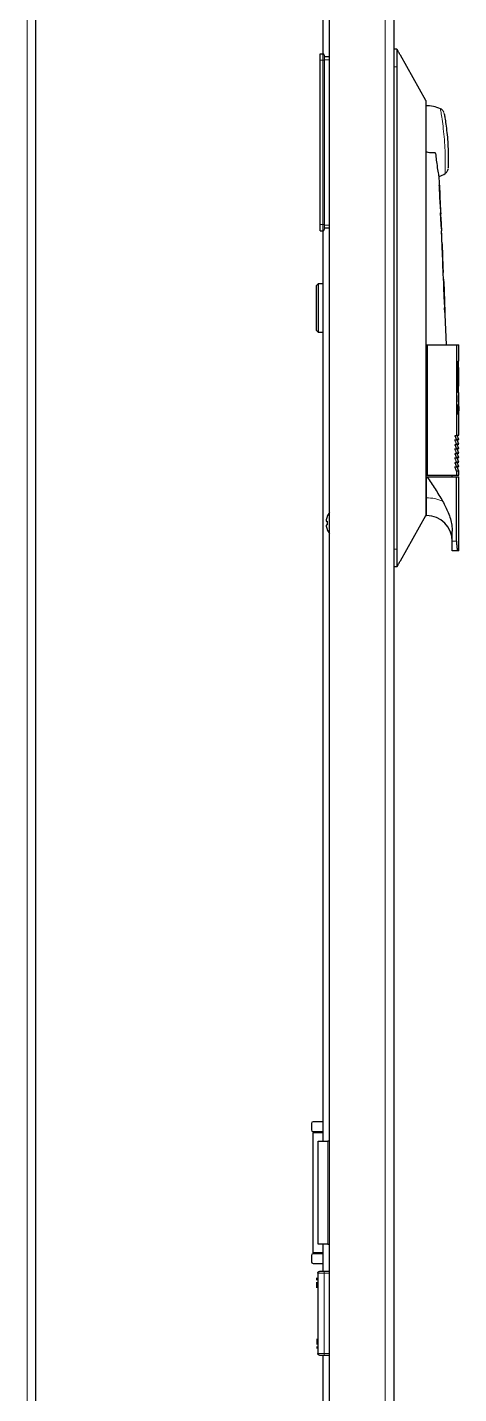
# Model space of a CAD drawing. Header units: millimetres. Extents: x -52 to 1183, y -1011 to 1043.
# Drawn here: x 403.4 to 537.5, y -335.6 to 89.1 of the extents above; entities that cross this region are included whole.
import ezdxf

# ---------------------------------------------------------------- set-up
doc = ezdxf.new("R2010")
doc.units = ezdxf.units.MM

msp = doc.modelspace()

# ---------------------------------------------------------------- linework, layer by layer
at = {"color": 7, "linetype": 'Continuous', "lineweight": 25}
for p, q in [((405.95, -875.63), (405.95, 879.37)), ((497.27, -875.63), (497.27, 879.37)), ((517.27, 876.77), (517.27, 79.37)), ((495.27, 260.87), (495.27, 80.87)), ((494.37, 78.87), (494.37, 80.87)), ((494.37, 80.87), (495.27, 80.87)), ((518.27, 82.37), (517.27, 82.37)), ((494.37, 27.87), (494.37, 78.87)), ((495.67, 80.47), (495.67, 78.87)), ((495.67, 80.07), (497.27, 80.07)), ((495.67, 78.87), (495.67, 27.87)), ((517.27, 79.37), (517.27, 76.87)), ((517.27, 76.87), (517.27, -73.13)), ((518.27, 76.87), (518.27, -73.13)), ((527.27, 66.37), (519.35, 80.46)), ((527.27, 66.37), (527.27, 60.9)), ((527.27, 60.9), (527.27, 53.37)), ((527.27, 53.37), (527.27, -49.63)), ((531.79, 33.7), (531.39, 42.89)), ((534.21, 45.31), (534.22, 45.49)), ((531.51, 39.67), (531.46, 40.05)), ((531.52, 39.67), (531.47, 40.05)), ((531.47, 40.05), (531.59, 36.89)), ((531.52, 39.38), (531.51, 39.67)), ((531.52, 39.67), (531.51, 39.67)), ((531.53, 39.38), (531.52, 39.67)), ((531.53, 39.38), (531.52, 39.38)), ((531.88, 31.61), (531.78, 33.7)), ((531.79, 33.69), (531.78, 33.69)), ((532.06, 27.7), (531.83, 31.5)), ((532.04, 28.1), (531.9, 31.19)), ((531.9, 29.8), (532.14, 25.81)), ((494.37, 25.87), (494.37, 27.87)), ((494.37, 25.87), (495.27, 25.87)), ((495.27, 25.87), (495.27, -257.13)), ((495.67, 27.87), (495.67, 26.27)), ((497.27, 26.67), (495.67, 26.67)), ((532.03, 28.1), (532.06, 27.7)), ((532.1, 26.44), (532.05, 27.7)), ((532.06, 27.7), (532.05, 27.7)), ((532.08, 25.81), (532.07, 25.81)), ((532.14, 25.81), (532.08, 25.81)), ((532.23, 23.59), (532.13, 25.81)), ((532.17, 23.59), (532.17, 23.6)), ((532.17, 23.59), (532.17, 23.59)), ((532.29, 22.33), (532.24, 23.59)), ((532.28, 22.32), (532.28, 22.33)), ((532.39, 19.87), (532.3, 22.01)), ((532.4, 19.87), (532.39, 19.87)), ((532.6, 15.32), (532.4, 19.9)), ((532.45, 17.85), (532.49, 16.87)), ((532.46, 17.85), (532.5, 16.87)), ((532.57, 15.32), (532.56, 15.32)), ((532.69, 12.95), (532.59, 15.32)), ((532.64, 12.95), (532.64, 12.95)), ((532.81, 10.49), (532.7, 12.96)), ((493.77, 9.37), (493.27, 8.87)), ((493.27, 1.87), (493.27, 8.87)), ((495.27, 9.37), (493.77, 9.37)), ((493.77, 9.37), (493.77, 1.87)), ((532.76, 11.25), (532.77, 11.25)), ((532.77, 11.25), (532.78, 11.25)), ((532.8, 10.72), (532.79, 10.87)), ((532.82, 10.32), (532.8, 10.6)), ((532.84, 9.02), (532.82, 9.02)), ((532.85, 9.02), (532.83, 9.02)), ((532.89, 8.55), (532.84, 9.8)), ((532.87, 8.23), (532.84, 9.02)), ((532.88, 8.23), (532.85, 9.02)), ((532.87, 9.05), (532.92, 7.95)), ((532.91, 8.24), (532.89, 8.55)), ((532.86, 8.23), (532.85, 8.23)), ((532.86, 8.23), (532.88, 8.23)), ((532.95, 7.34), (532.91, 8.14)), ((533, 6.11), (532.95, 7.34)), ((533.04, 5.3), (533.02, 5.58)), ((533.05, 5.05), (533.04, 5.19)), ((533.18, 1.99), (533.06, 4.66)), ((533.06, 4.58), (533.06, 4.58)), ((533.07, 4.58), (533.07, 4.58)), ((493.27, -5.13), (493.27, 1.87)), ((493.77, 1.87), (493.77, -5.63)), ((533.18, 0.52), (533.12, 1.97)), ((533.14, 1.98), (533.13, 1.98)), ((533.26, -0.13), (533.17, 1.99)), ((533.69, -9.63), (533.27, -0.13)), ((493.27, -5.13), (493.77, -5.63)), ((493.77, -5.63), (495.27, -5.63)), ((527.27, -9.63), (527.48, -9.63)), ((527.48, -9.63), (527.72, -9.63)), ((527.72, -9.63), (527.72, -50.13)), ((527.72, -9.63), (536.83, -9.63)), ((536.83, -9.63), (536.83, -37.63)), ((536.83, -9.63), (537.48, -9.63)), ((537.48, -14.63), (537.48, -9.63)), ((537.23, -14.63), (537.48, -14.63)), ((537.23, -14.63), (537.23, -24.39)), ((537.35, -16.58), (537.35, -22.44)), ((537.36, -16.58), (537.35, -16.58)), ((537.36, -16.58), (537.36, -22.44)), ((537.36, -16.58), (537.48, -16.58)), ((537.47, -16.58), (537.47, -14.63)), ((537.48, -17.56), (537.48, -16.58)), ((537.48, -17.56), (537.41, -17.56)), ((537.41, -17.56), (537.41, -22.44)), ((537.46, -19.51), (537.46, -22.44)), ((537.47, -19.51), (537.46, -19.51)), ((537.47, -19.51), (537.47, -17.56)), ((537.47, -19.51), (537.47, -22.44)), ((537.47, -19.51), (537.48, -19.51)), ((537.48, -22.44), (537.48, -19.51)), ((537.41, -24.39), (537.23, -24.39)), ((537.36, -22.44), (537.35, -22.44)), ((537.41, -22.44), (537.36, -22.44)), ((537.41, -24.39), (537.41, -27.32)), ((537.47, -22.44), (537.46, -22.44)), ((537.46, -24.39), (537.46, -25.37)), ((537.47, -24.39), (537.46, -24.39)), ((537.47, -25.37), (537.46, -25.37)), ((537.47, -24.39), (537.47, -22.44)), ((537.48, -22.44), (537.47, -22.44)), ((537.47, -24.39), (537.47, -25.37)), ((537.47, -24.39), (537.48, -24.39)), ((537.47, -27.32), (537.47, -25.37)), ((537.48, -25.37), (537.47, -25.37)), ((537.48, -25.37), (537.48, -24.39)), ((537.37, -28.19), (537.23, -28.19)), ((537.23, -28.19), (537.23, -31.16)), ((537.29, -28.69), (537.29, -29.49)), ((537.3, -28.69), (537.29, -28.69)), ((537.3, -29.49), (537.29, -29.49)), ((537.3, -28.69), (537.3, -29.49)), ((537.3, -28.69), (537.36, -28.69)), ((537.36, -29.49), (537.3, -29.49)), ((537.4, -29.72), (537.39, -29.72)), ((537.48, -27.32), (537.41, -27.32)), ((537.43, -29.03), (537.42, -29.03)), ((537.47, -28.19), (537.44, -31.16)), ((537.46, -30.06), (537.47, -28.79)), ((537.48, -28.19), (537.47, -28.19)), ((537.47, -30.06), (537.48, -28.79)), ((537.48, -28.79), (537.47, -28.79)), ((537.48, -28.19), (537.48, -27.32)), ((537.48, -28.82), (537.48, -28.19)), ((537.48, -28.79), (537.48, -30.06)), ((537.23, -31.16), (537.3, -31.16)), ((537.29, -29.98), (537.29, -31.16)), ((537.3, -29.98), (537.29, -29.98)), ((537.3, -29.98), (537.3, -31.16)), ((537.3, -29.98), (537.35, -29.98)), ((537.38, -31.16), (537.4, -31.16)), ((537.39, -31.16), (537.43, -31.16)), ((537.43, -30.37), (537.42, -30.37)), ((537.42, -30.73), (537.42, -30.74)), ((537.43, -30.73), (537.42, -30.73)), ((537.43, -30.74), (537.42, -30.74)), ((537.42, -31.07), (537.42, -31.16)), ((537.43, -31.07), (537.42, -31.07)), ((537.43, -30.73), (537.43, -30.74)), ((537.43, -31.07), (537.43, -31.16)), ((537.44, -31.16), (537.47, -31.16)), ((537.47, -30.06), (537.46, -30.06)), ((537.46, -31.16), (537.46, -30.55)), ((537.47, -30.55), (537.46, -30.55)), ((537.47, -30.55), (537.47, -29.73)), ((537.47, -30.06), (537.48, -30.06)), ((537.47, -30.55), (537.48, -30.55)), ((537.47, -31.16), (537.47, -30.55)), ((537.48, -37.63), (537.48, -30.55)), ((536.29, -37.73), (536.72, -37.73)), ((537.38, -37.73), (536.72, -37.73)), ((537.48, -39.03), (536.98, -37.73)), ((536.29, -39.13), (536.72, -39.13)), ((536.29, -40.53), (536.72, -40.53)), ((536.29, -41.93), (536.72, -41.93)), ((537.38, -39.13), (536.72, -39.13)), ((537.38, -40.53), (536.72, -40.53)), ((537.38, -41.93), (536.72, -41.93)), ((537.48, -39.03), (536.83, -39.03)), ((537.48, -40.43), (536.83, -40.43)), ((537.48, -41.83), (536.83, -41.83)), ((537.48, -40.43), (536.98, -39.13)), ((537.48, -41.83), (536.98, -40.53)), ((537.48, -43.23), (536.98, -41.93)), ((536.29, -43.33), (536.72, -43.33)), ((536.29, -44.73), (536.72, -44.73)), ((536.29, -46.13), (536.72, -46.13)), ((537.38, -43.33), (536.72, -43.33)), ((537.38, -44.73), (536.72, -44.73)), ((537.38, -46.13), (536.72, -46.13)), ((537.48, -43.23), (536.83, -43.23)), ((537.48, -44.63), (536.83, -44.63)), ((537.48, -46.03), (536.83, -46.03)), ((537.48, -44.63), (536.98, -43.33)), ((537.48, -46.03), (536.98, -44.73)), ((537.48, -47.43), (536.98, -46.13)), ((527.27, -49.63), (527.27, -50.63)), ((527.27, -50.13), (527.48, -50.13)), ((527.48, -50.63), (527.27, -50.63)), ((527.48, -50.13), (527.72, -50.13)), ((527.48, -50.63), (527.72, -50.63)), ((527.72, -50.13), (536.83, -50.13)), ((527.72, -50.63), (536.83, -50.63)), ((535.48, -50.63), (535.46, -50.13)), ((536.29, -47.53), (536.72, -47.53)), ((537.38, -47.53), (536.72, -47.53)), ((537.48, -47.43), (536.83, -47.43)), ((536.83, -48.83), (536.83, -50.13)), ((537.48, -48.83), (536.83, -48.83)), ((536.83, -50.13), (537.48, -50.13)), ((536.83, -70.63), (536.83, -50.63)), ((536.83, -50.63), (537.48, -50.63)), ((537.48, -48.83), (536.98, -47.53)), ((537.48, -50.13), (537.48, -48.83)), ((537.48, -73.63), (537.48, -50.63)), ((527.27, -57.16), (527.27, -62.63)), ((496.56, -62.98), (496.56, -63.06)), ((519.35, -76.71), (527.27, -62.63)), ((527.27, -62.63), (527.48, -62.63)), ((496.25, -64.35), (496.56, -64.43)), ((496.56, -65.53), (496.25, -65.61)), ((496.56, -64.43), (496.56, -65.53)), ((496.56, -66.9), (496.56, -66.98)), ((535.48, -70.63), (535.48, -67.54)), ((517.27, -73.13), (517.27, -75.63)), ((517.27, -75.63), (517.27, -873.03)), ((537.2, -73.63), (535.48, -73.63)), ((537.48, -73.63), (537.2, -73.63)), ((518.27, -78.63), (517.27, -78.63)), ((491.72, -251.63), (491.72, -253.63)), ((495.27, -251.13), (492.22, -251.13)), ((492.22, -254.13), (495.27, -254.13)), ((492.22, -254.13), (492.22, -254.43)), ((492.22, -291.83), (492.22, -254.43)), ((492.22, -254.43), (495.22, -254.43)), ((494.72, -254.13), (494.72, -254.43)), ((495.22, -254.43), (495.27, -254.43)), ((493.77, -289.13), (493.77, -257.13)), ((493.77, -257.13), (496.77, -257.13)), ((497.27, -257.13), (496.77, -257.13)), ((491.72, -292.63), (491.72, -294.63)), ((495.22, -291.83), (492.22, -291.83)), ((492.22, -291.83), (492.22, -292.13)), ((495.27, -292.13), (492.22, -292.13)), ((496.77, -289.13), (493.77, -289.13)), ((494.72, -291.83), (494.72, -292.13)), ((495.27, -291.83), (495.22, -291.83)), ((495.27, -289.13), (495.27, -297.63)), ((496.77, -289.13), (497.27, -289.13)), ((492.22, -295.13), (495.27, -295.13)), ((493.67, -298.13), (493.67, -323.13)), ((497.27, -297.63), (495.67, -297.63)), ((495.27, -323.63), (495.27, -732.13)), ((495.67, -323.63), (497.27, -323.63))]:
    msp.add_line(p, q, dxfattribs=at)
at = {"color": 8, "linetype": 'Continuous', "lineweight": 18}
for p, q in [((514.67, -875.63), (514.67, 879.37)), ((403.35, -873.03), (403.35, 876.77)), ((495.27, 78.87), (495.27, 80.87)), ((494.37, 78.87), (495.27, 78.87)), ((495.27, 27.87), (495.27, 78.87)), ((495.27, 78.87), (495.67, 78.87)), ((497.27, 79.07), (495.67, 79.07)), ((518.27, 76.87), (517.27, 76.87)), ((494.37, 27.87), (495.27, 27.87)), ((495.27, 25.87), (495.27, 27.87)), ((495.27, 27.87), (495.67, 27.87)), ((495.67, 27.67), (497.27, 27.67)), ((532.46, 17.85), (532.45, 17.85)), ((532.5, 16.87), (532.49, 16.87)), ((527.48, -9.63), (527.48, -50.13)), ((536.83, -37.63), (537.48, -37.63)), ((527.48, -57.16), (527.27, -57.16)), ((527.48, -62.63), (527.48, -57.16)), ((535.48, -70.63), (536.83, -70.63)), ((518.27, -73.13), (517.27, -73.13)), ((495.22, -254.43), (495.22, -254.13)), ((495.22, -257.13), (495.22, -254.43)), ((496.77, -289.13), (496.77, -257.13)), ((495.22, -291.83), (495.22, -289.13)), ((495.22, -292.13), (495.22, -291.83)), ((495.67, -298.13), (497.27, -298.13)), ((495.67, -323.13), (495.67, -298.13)), ((497.27, -323.13), (495.67, -323.13))]:
    msp.add_line(p, q, dxfattribs=at)
at = {"color": 7, "linetype": 'Continuous', "lineweight": 25, "flags": 128}
for points in [[(531.83, 31.5), (531.87, 30.55), (531.9, 29.8)], [(532.08, 25.81), (532.13, 24.57), (532.17, 23.59)], [(532.45, 17.19), (532.56, 14.82), (532.64, 12.95)], [(532.49, 16.87), (532.53, 16), (532.56, 15.32)], [(532.5, 16.87), (532.54, 16), (532.57, 15.32)], [(532.84, 8.37), (533.03, 3.97), (533.18, 0.52)], [(533.13, 1.98), (532.97, 5.48), (532.85, 8.23)], [(533.14, 1.98), (532.98, 5.48), (532.86, 8.23)], [(537.39, -30.46), (537.39, -30.64), (537.39, -30.78)], [(537.42, -30.73), (537.42, -30.53), (537.42, -30.37)], [(537.43, -30.73), (537.43, -30.53), (537.43, -30.37)]]:
    msp.add_lwpolyline(points, dxfattribs=at)
at = {"color": 7, "linetype": 'Continuous', "lineweight": 25}
for centre, radius, start, end in [((495.27, 80.47), 0.4, 0, 90), ((527.27, 53.37), 11.4, 66.3755, 90), ((527.27, 53.37), 11.4, 291.3621, 301.7163), ((495.27, 26.27), 0.4, 270, 0), ((537.38, -37.63), 0.1, 270, 360), ((537.38, -39.03), 0.1, 270, 0), ((537.38, -40.43), 0.1, 270, 0), ((537.38, -41.83), 0.1, 270, 0), ((537.38, -43.23), 0.1, 270, 360), ((537.38, -44.63), 0.1, 270, 0), ((537.38, -46.03), 0.1, 270, 0), ((537.38, -47.43), 0.1, 270, 0), ((501.66, -64.97), 5.45, 159.4225, 173.4124), ((501.52, -64.98), 5.35, 142.6001, 158.0913), ((527.48, -70.63), 8, 0, 90), ((501.66, -64.98), 5.45, 186.5876, 200.5775), ((501.52, -64.98), 5.35, 201.9087, 217.3999), ((492.22, -251.63), 0.5, 90, 180), ((492.22, -253.63), 0.5, 180, 270), ((492.22, -292.63), 0.5, 90, 180), ((492.22, -294.63), 0.5, 180, 270)]:
    msp.add_arc(centre, radius, start, end, dxfattribs=at)
at = {"color": 8, "linetype": 'Continuous', "lineweight": 18}
msp.add_arc((527.63, -69.22), 12.07, 66.2895, 90.7132, dxfattribs=at)
at = {"color": 7, "linetype": 'Continuous', "lineweight": 25}
for points, knots in [([(518.27, 82.37), (518.27, 82.31), (518.27, 82.19), (518.27, 81.24), (518.27, 79.84), (518.27, 78.3), (518.27, 77.28), (518.27, 76.87)], [0, 0, 0, 0, 0.214694, 0.429388, 0.644082, 0.858775, 1, 1, 1, 1]), ([(519.35, 80.45), (519.16, 80.76), (518.8, 81.34), (518.45, 82.04), (518.28, 82.37)], [0, 0, 0, 0, 0.5253232, 1, 1, 1, 1]), ([(532.9, 62.61), (532.88, 62.67), (532.82, 62.85), (532.64, 63.16), (532.33, 63.53), (532.02, 63.7), (531.85, 63.79)], [0, 0, 0, 0, 0.124152, 0.341643, 0.649974, 1, 1, 1, 1]), ([(532.98, 62.27), (532.97, 62.29), (532.96, 62.39), (533.05, 61.88), (533.25, 60.69), (533.59, 58.46), (533.9, 55.71), (534.14, 52.76), (534.25, 49.98), (534.27, 47.66), (534.24, 46.03), (534.21, 45.37), (534.21, 45.32), (534.21, 45.31)], [0, 0, 0, 0, 0.030403, 0.098769, 0.206023, 0.316924, 0.429796, 0.54227, 0.652144, 0.75822, 0.860909, 0.962167, 1, 1, 1, 1]), ([(531.37, 42.89), (531.37, 42.88), (531.38, 42.86), (531.13, 44.22), (530.81, 46.41), (530.52, 48.48), (530.45, 49.71), (530.21, 50.08), (530.14, 50.13), (530.08, 50.15), (529.95, 50.14), (529.51, 50.07), (528.58, 50.04), (527.77, 50.25), (527.29, 50.37)], [0, 0, 0, 0, 0.142088, 0.367463, 0.591561, 0.739426, 0.81331, 0.820191, 0.825612, 0.829303, 0.833042, 0.848757, 0.911877, 1, 1, 1, 1]), ([(533.27, 43.7), (533.35, 43.75), (533.57, 43.87), (533.82, 44.17), (534.03, 44.51), (534.13, 44.79), (534.17, 44.95), (534.18, 45.01)], [0, 0, 0, 0, 0.174702, 0.458342, 0.696381, 0.888501, 1, 1, 1, 1]), ([(531.62, 36.95), (531.6, 37.39), (531.56, 38.26), (531.54, 39.01), (531.53, 39.38)], [0, 0, 0, 0, 0.500963, 1, 1, 1, 1]), ([(531.59, 36.89), (531.62, 36.3), (531.67, 35.12), (531.76, 33.41), (531.84, 32.1), (531.89, 31.45), (531.9, 31.22), (531.9, 31.19), (531.9, 31.18)], [0, 0, 0, 0, 0.250282, 0.499393, 0.748791, 0.874699, 0.937286, 1, 1, 1, 1]), ([(531.79, 33.69), (531.79, 33.7), (531.79, 33.74), (531.78, 33.99), (531.75, 34.35), (531.72, 34.94), (531.67, 35.82), (531.63, 36.57), (531.62, 36.95)], [0, 0, 0, 0, 0.124416, 0.248357, 0.373982, 0.500169, 0.7494, 1, 1, 1, 1]), ([(532.29, 22.3), (532.29, 22.34), (532.29, 22.42), (532.29, 22.09), (532.3, 21.49), (532.32, 20.98), (532.32, 20.72)], [0, 0, 0, 0, 0.248736, 0.498686, 0.748107, 1, 1, 1, 1]), ([(532.32, 20.72), (532.33, 20.44), (532.35, 19.9), (532.39, 18.7), (532.43, 17.79), (532.45, 17.19)], [0, 0, 0, 0, 0.249362, 0.499672, 1, 1, 1, 1]), ([(532.39, 19.87), (532.39, 19.86), (532.39, 19.85), (532.39, 19.67), (532.39, 19.42), (532.4, 19.07), (532.42, 18.54), (532.44, 18.13), (532.45, 17.85)], [0, 0, 0, 0, 0.249432, 0.37514, 0.499356, 0.623458, 0.749245, 1, 1, 1, 1]), ([(532.4, 19.87), (532.4, 19.86), (532.4, 19.85), (532.4, 19.67), (532.4, 19.42), (532.41, 19.07), (532.43, 18.54), (532.45, 18.13), (532.46, 17.85)], [0, 0, 0, 0, 0.249432, 0.37514, 0.499356, 0.623458, 0.749245, 1, 1, 1, 1]), ([(532.79, 10.87), (532.79, 10.8), (532.8, 10.68), (532.81, 10.27), (532.83, 9.64), (532.86, 8.81), (532.89, 8.24), (532.9, 7.95)], [0, 0, 0, 0, 0.1246, 0.248977, 0.500405, 0.749333, 1, 1, 1, 1]), ([(532.91, 7.95), (532.89, 8.47), (532.86, 9.25), (532.82, 10.21), (532.81, 10.55), (532.8, 10.72)], [0, 0, 0, 0, 0.4989654, 0.749922, 1, 1, 1, 1]), ([(532.92, 7.95), (532.9, 8.37), (532.87, 9.01), (532.84, 9.8), (532.82, 10.15), (532.82, 10.32)], [0, 0, 0, 0, 0.50146, 0.750257, 1, 1, 1, 1]), ([(532.83, 9.02), (532.83, 9.01), (532.83, 8.99), (532.83, 8.84), (532.83, 8.66), (532.83, 8.5), (532.84, 8.41), (532.84, 8.37)], [0, 0, 0, 0, 0.249445, 0.498999, 0.74851, 0.873859, 1, 1, 1, 1]), ([(532.9, 7.95), (532.91, 7.67), (532.94, 7.11), (532.98, 6.29), (533.01, 5.67), (533.04, 5.25), (533.04, 5.12), (533.05, 5.05)], [0, 0, 0, 0, 0.248731, 0.497377, 0.750528, 0.875233, 1, 1, 1, 1]), ([(533.04, 5.19), (533.03, 5.36), (533.02, 5.71), (532.97, 6.66), (532.93, 7.43), (532.91, 7.95)], [0, 0, 0, 0, 0.249575, 0.500842, 1, 1, 1, 1]), ([(532.92, 7.95), (532.94, 7.57), (532.96, 7.1), (532.98, 6.67), (532.98, 6.59)], [0, 0, 0, 0, 0.802786, 1, 1, 1, 1]), ([(533.02, 5.58), (533.02, 5.75), (533, 6.1), (532.97, 6.9), (532.94, 7.53), (532.92, 7.95)], [0, 0, 0, 0, 0.2508953, 0.500775, 1, 1, 1, 1]), ([(533.05, 5.01), (533.05, 4.95), (533.06, 4.76), (533.06, 4.65), (533.07, 4.58)], [0, 0, 0, 0, 0.334971, 1, 1, 1, 1]), ([(533.18, 0.52), (533.18, 0.48), (533.19, 0.39), (533.2, 0.23), (533.21, 0.05), (533.22, -0.1), (533.23, -0.12), (533.23, -0.13)], [0, 0, 0, 0, 0.125388, 0.250591, 0.500192, 0.749805, 1, 1, 1, 1]), ([(537.42, -29.03), (537.42, -28.95), (537.42, -28.8), (537.42, -28.58), (537.41, -28.42), (537.39, -28.21), (537.37, -28.2), (537.36, -28.19)], [0, 0, 0, 0, 0.125885, 0.250002, 0.375256, 0.501237, 1, 1, 1, 1]), ([(537.36, -28.69), (537.37, -28.69), (537.38, -28.7), (537.39, -28.8), (537.39, -28.89), (537.39, -28.99), (537.39, -29.06), (537.39, -29.09)], [0, 0, 0, 0, 0.464779, 0.639498, 0.766783, 0.894486, 1, 1, 1, 1]), ([(537.39, -29.09), (537.39, -29.13), (537.39, -29.21), (537.39, -29.31), (537.39, -29.39), (537.38, -29.48), (537.37, -29.48), (537.36, -29.49)], [0, 0, 0, 0, 0.144848, 0.259554, 0.374146, 0.548842, 1, 1, 1, 1]), ([(537.43, -29.03), (537.43, -28.93), (537.43, -28.77), (537.42, -28.56), (537.42, -28.39), (537.4, -28.21), (537.38, -28.2), (537.37, -28.19)], [0, 0, 0, 0, 0.149141, 0.264134, 0.378852, 0.560232, 1, 1, 1, 1]), ([(537.39, -29.72), (537.4, -29.7), (537.41, -29.65), (537.41, -29.53), (537.42, -29.4), (537.42, -29.24), (537.42, -29.11), (537.42, -29.03)], [0, 0, 0, 0, 0.249783, 0.499064, 0.624235, 0.749653, 1, 1, 1, 1]), ([(537.42, -30.37), (537.42, -30.29), (537.41, -30.18), (537.41, -30.03), (537.41, -29.93), (537.41, -29.85), (537.4, -29.77), (537.4, -29.74), (537.39, -29.72)], [0, 0, 0, 0, 0.250367, 0.375745, 0.500635, 0.625633, 0.750126, 1, 1, 1, 1]), ([(537.4, -29.72), (537.41, -29.69), (537.42, -29.64), (537.42, -29.47), (537.43, -29.28), (537.43, -29.12), (537.43, -29.04), (537.43, -29.03)], [0, 0, 0, 0, 0.331473, 0.546481, 0.762526, 0.960277, 1, 1, 1, 1]), ([(537.43, -30.37), (537.43, -30.27), (537.42, -30.11), (537.42, -29.91), (537.41, -29.79), (537.41, -29.75), (537.4, -29.72)], [0, 0, 0, 0, 0.336422, 0.52346, 0.710673, 1, 1, 1, 1]), ([(537.35, -29.98), (537.36, -29.98), (537.37, -29.99), (537.38, -30.05), (537.38, -30.11), (537.39, -30.22), (537.39, -30.34), (537.39, -30.43), (537.39, -30.46)], [0, 0, 0, 0, 0.362307, 0.499762, 0.603895, 0.707751, 0.888159, 1, 1, 1, 1]), ([(537.39, -30.78), (537.39, -30.81), (537.39, -30.88), (537.39, -31.01), (537.39, -31.1), (537.39, -31.15), (537.39, -31.16)], [0, 0, 0, 0, 0.2561394, 0.5126978, 0.9190221, 1, 1, 1, 1]), ([(537.42, -31.07), (537.42, -31.06), (537.42, -31.05), (537.42, -31.01), (537.42, -30.9), (537.42, -30.81), (537.42, -30.74)], [0, 0, 0, 0, 0.1253633, 0.2500316, 0.4996752, 1, 1, 1, 1]), ([(537.43, -31.07), (537.43, -31.06), (537.43, -31.03), (537.43, -30.95), (537.43, -30.85), (537.43, -30.77), (537.43, -30.74)], [0, 0, 0, 0, 0.20263, 0.420406, 0.728008, 1, 1, 1, 1]), ([(536.82, -39.03), (536.73, -38.81), (536.6, -38.49), (536.42, -38.05), (536.33, -37.84), (536.29, -37.73)], [0, 0, 0, 0, 0.499993, 0.749996, 1, 1, 1, 1]), ([(536.72, -37.73), (536.73, -37.73), (536.76, -37.72), (536.8, -37.7), (536.82, -37.67), (536.82, -37.65), (536.83, -37.63), (536.83, -37.63)], [0, 0, 0, 0, 0.295691, 0.568687, 0.759853, 0.951912, 1, 1, 1, 1]), ([(536.82, -40.43), (536.73, -40.21), (536.6, -39.89), (536.42, -39.45), (536.33, -39.24), (536.29, -39.13)], [0, 0, 0, 0, 0.499993, 0.749996, 1, 1, 1, 1]), ([(536.82, -41.83), (536.73, -41.61), (536.6, -41.29), (536.42, -40.85), (536.33, -40.64), (536.29, -40.53)], [0, 0, 0, 0, 0.499993, 0.749996, 1, 1, 1, 1]), ([(536.82, -43.23), (536.73, -43.01), (536.6, -42.69), (536.42, -42.25), (536.33, -42.04), (536.29, -41.93)], [0, 0, 0, 0, 0.499993, 0.749996, 1, 1, 1, 1]), ([(536.72, -39.13), (536.73, -39.13), (536.76, -39.12), (536.8, -39.1), (536.82, -39.07), (536.82, -39.05), (536.83, -39.03), (536.83, -39.03)], [0, 0, 0, 0, 0.295691, 0.568687, 0.759853, 0.951912, 1, 1, 1, 1]), ([(536.72, -40.53), (536.73, -40.53), (536.76, -40.52), (536.8, -40.5), (536.82, -40.47), (536.82, -40.45), (536.83, -40.43), (536.83, -40.43)], [0, 0, 0, 0, 0.2956914, 0.5686867, 0.7598531, 0.9519121, 1, 1, 1, 1]), ([(536.72, -41.93), (536.73, -41.93), (536.76, -41.92), (536.8, -41.9), (536.82, -41.87), (536.82, -41.85), (536.83, -41.83), (536.83, -41.83)], [0, 0, 0, 0, 0.2956914, 0.5686867, 0.7598531, 0.9519121, 1, 1, 1, 1]), ([(536.82, -44.63), (536.73, -44.41), (536.6, -44.09), (536.42, -43.65), (536.33, -43.44), (536.29, -43.33)], [0, 0, 0, 0, 0.4999933, 0.7499958, 1, 1, 1, 1]), ([(536.82, -46.03), (536.73, -45.81), (536.6, -45.49), (536.42, -45.05), (536.33, -44.84), (536.29, -44.73)], [0, 0, 0, 0, 0.499993, 0.749996, 1, 1, 1, 1]), ([(536.82, -47.43), (536.73, -47.21), (536.6, -46.89), (536.42, -46.45), (536.33, -46.24), (536.29, -46.13)], [0, 0, 0, 0, 0.499993, 0.749996, 1, 1, 1, 1]), ([(536.72, -43.33), (536.73, -43.33), (536.76, -43.32), (536.8, -43.3), (536.82, -43.27), (536.82, -43.25), (536.83, -43.23), (536.83, -43.23)], [0, 0, 0, 0, 0.295691, 0.568687, 0.759853, 0.951912, 1, 1, 1, 1]), ([(536.72, -44.73), (536.73, -44.73), (536.76, -44.72), (536.8, -44.7), (536.82, -44.67), (536.82, -44.65), (536.83, -44.63), (536.83, -44.63)], [0, 0, 0, 0, 0.295691, 0.568687, 0.759853, 0.951912, 1, 1, 1, 1]), ([(536.72, -46.13), (536.73, -46.13), (536.76, -46.12), (536.8, -46.1), (536.82, -46.07), (536.82, -46.05), (536.83, -46.03), (536.83, -46.03)], [0, 0, 0, 0, 0.295691, 0.568687, 0.759853, 0.951912, 1, 1, 1, 1]), ([(527.27, -50.63), (527.27, -51.76), (527.27, -54.1), (527.27, -56.12), (527.27, -57.16)], [0, 0, 0, 0, 0.484389, 1, 1, 1, 1]), ([(527.72, -50.63), (528.54, -51.87), (530.19, -54.36), (531.72, -56.91), (532.48, -58.18)], [0, 0, 0, 0, 0.499713, 1, 1, 1, 1]), ([(536.82, -48.83), (536.73, -48.61), (536.6, -48.29), (536.42, -47.85), (536.33, -47.64), (536.29, -47.53)], [0, 0, 0, 0, 0.499993, 0.749996, 1, 1, 1, 1]), ([(536.72, -47.53), (536.73, -47.53), (536.76, -47.52), (536.8, -47.5), (536.82, -47.47), (536.82, -47.45), (536.83, -47.43), (536.83, -47.43)], [0, 0, 0, 0, 0.295691, 0.568687, 0.759853, 0.951912, 1, 1, 1, 1]), ([(532.48, -58.18), (533.09, -59.35), (534.33, -61.72), (535.34, -64.92), (535.45, -66.92), (535.48, -67.54)], [0, 0, 0, 0, 0.401015, 0.812371, 1, 1, 1, 1]), ([(535.48, -73.63), (535.48, -73.59), (535.48, -73.52), (535.48, -72.91), (535.48, -72.04), (535.48, -71.22), (535.48, -70.76), (535.48, -70.63)], [0, 0, 0, 0, 0.244194, 0.488981, 0.716656, 0.923156, 1, 1, 1, 1]), ([(536.83, -70.63), (536.83, -70.93), (536.84, -71.52), (536.9, -72.31), (536.98, -72.98), (537.08, -73.47), (537.16, -73.62), (537.2, -73.63), (537.2, -73.63)], [0, 0, 0, 0, 0.169896, 0.33938, 0.519039, 0.726848, 0.970472, 1, 1, 1, 1]), ([(518.27, -73.13), (518.27, -73.75), (518.27, -74.98), (518.27, -76.63), (518.27, -77.88), (518.27, -78.54), (518.27, -78.6), (518.27, -78.63)], [0, 0, 0, 0, 0.21469, 0.42938, 0.644073, 0.858767, 1, 1, 1, 1]), ([(518.28, -78.63), (518.45, -78.3), (518.8, -77.6), (519.16, -77.02), (519.35, -76.72)], [0, 0, 0, 0, 0.47459, 1, 1, 1, 1]), ([(493.37, -300.13), (493.37, -300.07), (493.37, -299.99), (493.37, -299.9), (493.37, -299.81), (493.37, -299.68), (493.37, -299.65), (493.37, -299.63)], [0, 0, 0, 0, 0.1246927, 0.1871822, 0.2497734, 0.5000394, 1, 1, 1, 1]), ([(493.37, -300.34), (493.37, -300.33), (493.37, -300.33), (493.37, -300.32), (493.37, -300.31), (493.37, -300.28), (493.37, -300.24), (493.37, -300.2), (493.37, -300.16), (493.37, -300.14), (493.37, -300.13)], [0, 0, 0, 0, 0.128825, 0.180169, 0.243397, 0.36986, 0.499864, 0.749649, 0.843476, 1, 1, 1, 1]), ([(493.37, -301.84), (493.37, -301.77), (493.37, -301.61), (493.37, -301.39), (493.37, -301.21), (493.37, -301.05), (493.37, -300.94), (493.37, -300.93), (493.37, -300.92)], [0, 0, 0, 0, 0.125049, 0.249886, 0.370856, 0.49982, 0.749609, 1, 1, 1, 1]), ([(493.37, -302.69), (493.37, -302.68), (493.37, -302.67), (493.37, -302.58), (493.37, -302.49), (493.37, -302.36), (493.37, -302.15), (493.37, -301.97), (493.37, -301.84)], [0, 0, 0, 0, 0.25007, 0.379181, 0.500499, 0.62417, 0.750842, 1, 1, 1, 1]), ([(493.37, -318.57), (493.37, -318.58), (493.37, -318.59), (493.37, -318.67), (493.37, -318.77), (493.37, -318.9), (493.37, -319.11), (493.37, -319.29), (493.37, -319.41)], [0, 0, 0, 0, 0.25007, 0.379559, 0.500499, 0.624556, 0.750843, 1, 1, 1, 1]), ([(493.37, -319.41), (493.37, -319.45), (493.37, -319.53), (493.37, -319.69), (493.37, -319.87), (493.37, -320.05), (493.37, -320.21), (493.37, -320.32), (493.37, -320.33), (493.37, -320.34)], [0, 0, 0, 0, 0.062637, 0.125278, 0.250072, 0.374841, 0.499994, 0.749696, 1, 1, 1, 1]), ([(493.37, -320.92), (493.37, -320.92), (493.37, -320.93), (493.37, -320.94), (493.37, -320.95), (493.37, -320.97), (493.37, -321.03), (493.37, -321.09), (493.37, -321.13)], [0, 0, 0, 0, 0.13107, 0.182437, 0.243796, 0.371388, 0.500442, 1, 1, 1, 1]), ([(493.37, -321.13), (493.37, -321.16), (493.37, -321.21), (493.37, -321.29), (493.37, -321.36), (493.37, -321.45), (493.37, -321.58), (493.37, -321.61), (493.37, -321.63)], [0, 0, 0, 0, 0.062686, 0.125173, 0.187628, 0.250185, 0.500314, 1, 1, 1, 1])]:
    msp.add_open_spline(points, degree=3, knots=knots, dxfattribs=at)
at = {"color": 8, "linetype": 'Continuous', "lineweight": 18}
for points, knots in [([(533.27, 43.67), (533.27, 43.69), (533.27, 43.74), (533.29, 44.52), (533.33, 46.44), (533.31, 49.19), (533.17, 52.48), (532.9, 55.98), (532.52, 59.24), (532.13, 61.88), (531.89, 63.28), (531.78, 63.87), (531.8, 63.76), (531.8, 63.73)], [0, 0, 0, 0, 0.038287, 0.14055, 0.24357, 0.349125, 0.457771, 0.568766, 0.680522, 0.791151, 0.899049, 0.96816, 1, 1, 1, 1]), ([(527.48, -57.16), (527.48, -57.16), (527.48, -57.07), (527.48, -56.48), (527.48, -55.33), (527.48, -53.63), (527.48, -52.04), (527.48, -51.03), (527.48, -50.63)], [0, 0, 0, 0, 0.000009, 0.046134, 0.306129, 0.566528, 0.826701, 1, 1, 1, 1])]:
    msp.add_open_spline(points, degree=3, knots=knots, dxfattribs=at)
at = {"color": 7, "linetype": 'Continuous', "lineweight": 25}
for points in [[(493.67, -298.13), (493.68, -298.06), (493.69, -297.93), (493.81, -297.77), (493.98, -297.65), (494.11, -297.64), (494.17, -297.63)], [(495.67, -297.63), (495.48, -297.63), (495.08, -297.63), (494.59, -297.63), (494.24, -297.63), (494.19, -297.63), (494.17, -297.63)], [(494.17, -323.63), (494.11, -323.62), (493.98, -323.61), (493.81, -323.49), (493.69, -323.33), (493.68, -323.19), (493.67, -323.13)], [(494.17, -323.63), (494.19, -323.63), (494.24, -323.63), (494.59, -323.63), (495.08, -323.63), (495.48, -323.63), (495.67, -323.63)]]:
    msp.add_open_spline(points, degree=3, dxfattribs=at)
at = {"color": 8, "linetype": 'Continuous', "lineweight": 18}
for points in [[(495.67, -298.13), (495.41, -298.13), (494.89, -298.13), (494.23, -298.13), (493.76, -298.13), (493.7, -298.13), (493.67, -298.13)], [(495.67, -297.63), (495.67, -297.64), (495.67, -297.65), (495.67, -297.77), (495.67, -297.93), (495.67, -298.06), (495.67, -298.13)], [(493.67, -323.13), (493.7, -323.13), (493.76, -323.13), (494.23, -323.13), (494.89, -323.13), (495.41, -323.13), (495.67, -323.13)], [(495.67, -323.13), (495.67, -323.19), (495.67, -323.33), (495.67, -323.49), (495.67, -323.61), (495.67, -323.62), (495.67, -323.63)]]:
    msp.add_open_spline(points, degree=3, dxfattribs=at)

doc.saveas('drawing.dxf')
